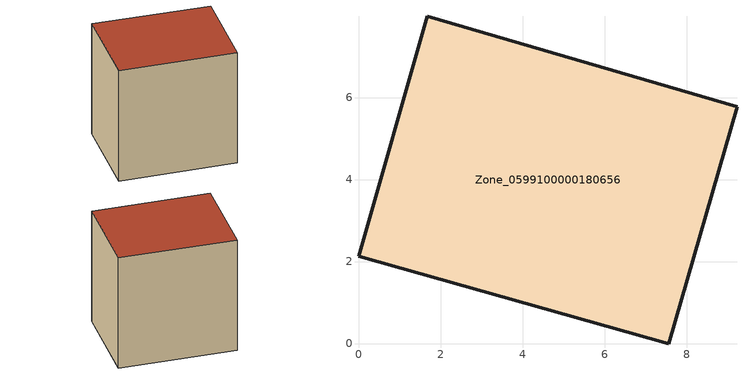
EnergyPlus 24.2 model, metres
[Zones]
Zone_0599100000180656
 floor ground (C_G): 9.23,5.78 7.57,0 0,2.13 1.68,7.98 z3.05
 wall outside (C_F): 7.57,0 9.23,5.78 1.68,7.98 0,2.13 7.57,0 z3.05:11.21
 roof outside (C_R): 1.68,7.98 0,2.13 7.57,0 9.23,5.78 z11.21
[BUILDING]
Pand.0599100000180656: North Axis=0; Terrain=City; Loads Convergence Tolerance Value=0.04; Temperature Convergence Tolerance Value=0.4; Solar Distribution=FullExterior; Maximum Number of Warmup Days=25; Minimum Number of Warmup Days=1
[Site:Location]
Rotterdam.The.Hague.AP_ZH_NLD Design_Conditions: Latitude=51.96; Longitude=4.45; Time Zone=1; Elevation=-4.5
[SITE:GROUNDTEMPERATURE:BUILDINGSURFACE]
18, 18, 18, 18, 18, 18, 18, 18, 18, 18, 18, 18
[MATERIAL] Thermal Absorptance=0.9; Solar Absorptance=0.7; Visible Absorptance=0.7
Name | Roughness | Thickness | Conductivity | Density | Specific Heat
G.TI.1946-1964 | MediumSmooth | 0.15 | 1 | 540 | 1210
F.TI.1946-1964 | Rough | 0.3 | 0.857143 | 1920 | 840
R.TI.1946-1964 | MediumRough | 0.2 | 0.277778 | 1500 | 1000
[CONSTRUCTION]
C_G: G.TI.1946-1964
C_F: F.TI.1946-1964
C_R: R.TI.1946-1964
[ZONE]
Zone_0599100000180656: Type=1; Multiplier=1; Ceiling Height=Autocalculate; Volume=Autocalculate; Floor Area=autocalculate; Part of Total Floor Area=Yes
[ZONEINFILTRATION:DESIGNFLOWRATE]
Infil_Zone_0599100000180656: Zone or ZoneList or Space or SpaceList=Zone_0599100000180656; Schedule=AlwaysOn; Design Flow Rate Calculation Method=Flow/Area; Flow Rate per Floor Area=0.003; Constant Term Coefficient=1; Temperature Term Coefficient=0; Velocity Term Coefficient=0; Velocity Squared Term Coefficient=0
[HVACTEMPLATE:ZONE:IDEALLOADSAIRSYSTEM]
Zone_0599100000180656: Maximum Heating Supply Air Temperature=50; Minimum Cooling Supply Air Temperature=13; Maximum Heating Supply Air Humidity Ratio=0.0156; Minimum Cooling Supply Air Humidity Ratio=0.0077; Heating Limit=NoLimit; Cooling Limit=NoLimit; Dehumidification Control Type=ConstantSensibleHeatRatio; Cooling Sensible Heat Ratio=0.7; Dehumidification Setpoint=60; Humidification Control Type=None; Humidification Setpoint=30; Outdoor Air Method=None; Outdoor Air Flow Rate per Person=0.00944; Outdoor Air Flow Rate per Zone Floor Area=0; Outdoor Air Flow Rate per Zone=0; Demand Controlled Ventilation Type=None; Outdoor Air Economizer Type=NoEconomizer; Heat Recovery Type=None; Sensible Heat Recovery Effectiveness=0.7; Latent Heat Recovery Effectiveness=0.65
[ZONECONTROL:THERMOSTAT]
ThermostatControl_Zone_0599100000180656: Zone or ZoneList=Zone_0599100000180656; Control Type Schedule=DualSetpointControlType; Control 1=Thermostat_Zone_0599100000180656; Temperature Difference Between Cutout And Setpoint=0
[THERMOSTATSETPOINT:DUALSETPOINT]
Thermostat_Zone_0599100000180656: Heating Setpoint Temperature Schedule=HeatingSetpoint_Zone_0599100000180656; Cooling Setpoint Temperature Schedule=CoolingSetpoint_Zone_0599100000180656
[SCHEDULE:COMPACT]
HeatingSetpoint_Zone_0599100000180656: Through: 12/31, For: AllDays, Until: 24:00, 21
CoolingSetpoint_Zone_0599100000180656: Through: 12/31, For: AllDays, Until: 24:00, 24
DualSetpointControlType: Through: 12/31, For: AllDays, Until: 24:00, 4
AlwaysOn: Through: 12/31, For: AllDays, Until: 24:00, 1
